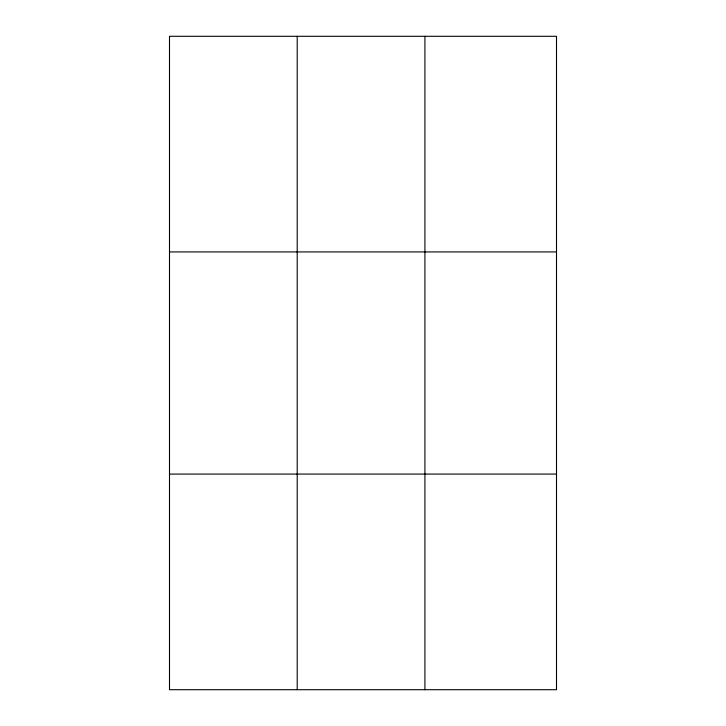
<?xml version="1.0" encoding="UTF-8"?>
<svg xmlns="http://www.w3.org/2000/svg" width="726" height="726" viewBox="0 0 726 726"><rect width="100%" height="100%" fill="white"/><g stroke="black" fill="none" stroke-linecap="round" stroke-linejoin="round"><path stroke-width="1.09" d="M297.206 36.3L297.206 689.7M424.919 36.3L424.919 689.7M169.494 251.922L556.506 251.922M169.494 474.078L556.506 474.078M556.506 658.899L556.506 689.7L169.494 689.7L169.494 36.3L556.506 36.3L556.506 658.899"/></g></svg>
